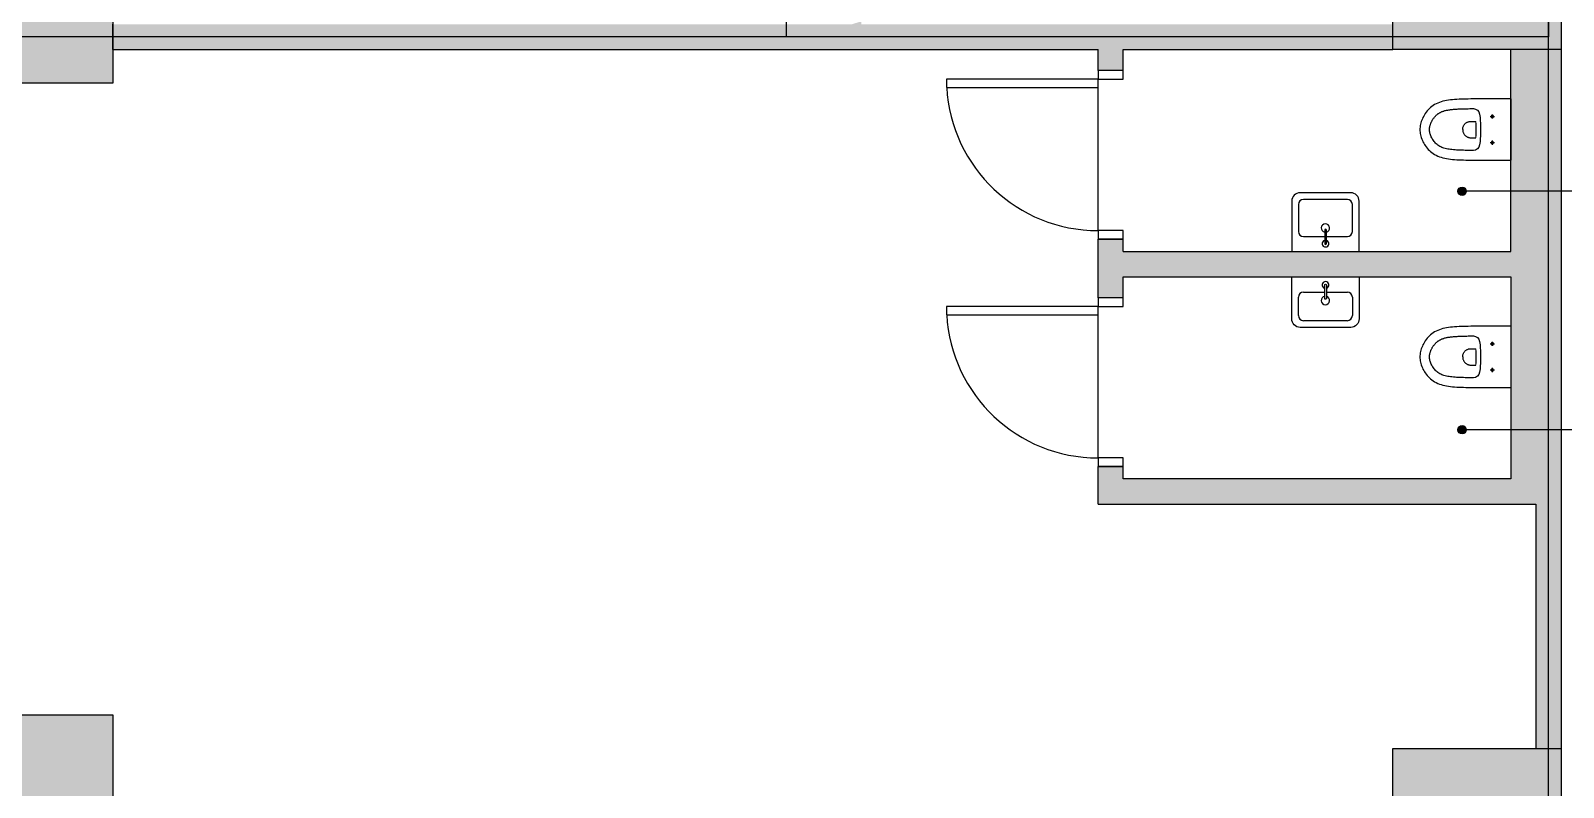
# Model space of a CAD drawing. Extents: x 259761 to 283296, y -701091 to -693683.
# Drawn here: x 260818 to 261728, y -699529 to -699079 of the extents above; entities that cross this region are included whole.
import ezdxf

# ---------------------------------------------------------------- set-up
doc = ezdxf.new("R2010")
doc.units = 0
doc.header["$MEASUREMENT"] = 0
doc.layers.get('0').update_dxf_attribs({"linetype": 'CONTINUOUS'})
doc.layers.add('A-DOOR', color=193, linetype='CONTINUOUS')
doc.layers.add('MKDU0', color=50, linetype='CONTINUOUS')

# ---------------------------------------------------------------- blocks, each defined once
blk = doc.blocks.new('KLOZET')
at = {"linetype": 'Continuous'}
for p, q in [((-14.81, 45.18), (-14.27, 46.03)), ((-14.27, 46.03), (-13.69, 46.84)), ((-13.69, 46.84), (-13.07, 47.6)), ((-13.07, 47.6), (-12.43, 48.31)), ((-12.43, 48.31), (-11.75, 48.97)), ((-11.75, 48.97), (-11.04, 49.6)), ((-11.04, 49.6), (-10.31, 50.18)), ((-10.31, 50.18), (-9.56, 50.72)), ((-9.56, 50.72), (-8.8, 51.22)), ((-8.8, 51.22), (-8.02, 51.67)), ((-8.02, 51.67), (-7.24, 52.08)), ((-6.99, 45.54), (-7.26, 45.33)), ((-7.24, 52.08), (-6.44, 52.46)), ((-6.71, 45.76), (-6.99, 45.54)), ((-6.42, 45.96), (-6.71, 45.76)), ((-6.44, 52.46), (-5.63, 52.79)), ((-6.13, 46.16), (-6.42, 45.96)), ((-5.82, 46.36), (-6.13, 46.16)), ((-5.51, 46.54), (-5.82, 46.36)), ((-5.63, 52.79), (-4.81, 53.09)), ((-5.2, 46.72), (-5.51, 46.54)), ((-4.89, 46.89), (-5.2, 46.72)), ((-4.57, 47.05), (-4.89, 46.89)), ((-4.81, 53.09), (-3.99, 53.34)), ((-4.25, 47.2), (-4.57, 47.05)), ((-3.93, 47.34), (-4.25, 47.2)), ((-3.99, 53.34), (-3.16, 53.55)), ((-3.6, 47.47), (-3.93, 47.34)), ((-3.28, 47.59), (-3.6, 47.47)), ((-2.97, 47.7), (-3.28, 47.59)), ((-3.16, 53.55), (-2.34, 53.71)), ((-2.65, 47.8), (-2.97, 47.7)), ((-2.35, 47.89), (-2.65, 47.8)), ((-2.06, 47.96), (-2.35, 47.89)), ((-2.34, 53.71), (-1.51, 53.83)), ((-1.77, 48.03), (-2.06, 47.96)), ((-1.5, 48.08), (-1.77, 48.03)), ((-1.51, 53.83), (-0.69, 53.89)), ((-1.23, 48.13), (-1.5, 48.08)), ((-0.97, 48.16), (-1.23, 48.13)), ((-0.71, 48.19), (-0.97, 48.16)), ((-0.47, 48.21), (-0.71, 48.19)), ((-0.69, 53.89), (0, 53.91)), ((-0.23, 48.22), (-0.47, 48.21)), ((0, 48.22), (-0.23, 48.22)), ((0, 53.91), (0.69, 53.89)), ((0.5, 48.21), (0, 48.22)), ((1.01, 48.16), (0.5, 48.21)), ((0.69, 53.89), (1.51, 53.83)), ((1.53, 48.07), (1.01, 48.16)), ((1.51, 53.83), (2.34, 53.71)), ((2.07, 47.96), (1.53, 48.07)), ((2.62, 47.81), (2.07, 47.96)), ((2.34, 53.71), (3.16, 53.55)), ((3.18, 47.63), (2.62, 47.81)), ((3.16, 53.55), (3.99, 53.34)), ((3.74, 47.42), (3.18, 47.63)), ((4.31, 47.17), (3.74, 47.42)), ((3.99, 53.34), (4.81, 53.09)), ((4.87, 46.9), (4.31, 47.17)), ((4.81, 53.09), (5.63, 52.79)), ((5.42, 46.6), (4.87, 46.9)), ((5.96, 46.27), (5.42, 46.6)), ((5.63, 52.79), (6.44, 52.46)), ((6.49, 45.92), (5.96, 46.27)), ((6.44, 52.46), (7.24, 52.08)), ((7.01, 45.53), (6.49, 45.92)), ((7.51, 45.12), (7.01, 45.53)), ((7.24, 52.08), (8.02, 51.67)), ((8.02, 51.67), (8.8, 51.22)), ((8.8, 51.22), (9.56, 50.72)), ((9.56, 50.72), (10.31, 50.18)), ((10.31, 50.18), (11.04, 49.6)), ((11.04, 49.6), (11.75, 48.97)), ((11.75, 48.97), (12.43, 48.31)), ((12.43, 48.31), (13.07, 47.6)), ((13.07, 47.6), (13.69, 46.84)), ((13.69, 46.84), (14.27, 46.03)), ((14.27, 46.03), (14.81, 45.18)), ((-17.61, 35.73), (-17.46, 36.91)), ((-17.46, 36.91), (-17.27, 38.06)), ((-17.27, 38.06), (-17.05, 39.19)), ((-17.05, 39.19), (-16.79, 40.28)), ((-16.79, 40.28), (-16.49, 41.34)), ((-16.49, 41.34), (-16.14, 42.36)), ((-16.14, 42.36), (-15.75, 43.34)), ((-15.75, 43.34), (-15.3, 44.28)), ((-15.3, 44.28), (-14.81, 45.18)), ((-11.69, 36.75), (-11.77, 36.22)), ((-11.61, 37.25), (-11.69, 36.75)), ((-11.52, 37.73), (-11.61, 37.25)), ((-11.42, 38.19), (-11.52, 37.73)), ((-11.32, 38.62), (-11.42, 38.19)), ((-11.22, 39.04), (-11.32, 38.62)), ((-11.11, 39.43), (-11.22, 39.04)), ((-10.99, 39.8), (-11.11, 39.43)), ((-10.87, 40.16), (-10.99, 39.8)), ((-10.75, 40.49), (-10.87, 40.16)), ((-10.63, 40.81), (-10.75, 40.49)), ((-10.5, 41.11), (-10.63, 40.81)), ((-10.36, 41.4), (-10.5, 41.11)), ((-10.22, 41.69), (-10.36, 41.4)), ((-10.08, 41.96), (-10.22, 41.69)), ((-9.93, 42.23), (-10.08, 41.96)), ((-9.77, 42.49), (-9.93, 42.23)), ((-9.61, 42.75), (-9.77, 42.49)), ((-9.44, 43), (-9.61, 42.75)), ((-9.26, 43.24), (-9.44, 43)), ((-9.08, 43.48), (-9.26, 43.24)), ((-8.88, 43.72), (-9.08, 43.48)), ((-8.68, 43.96), (-8.88, 43.72)), ((-8.47, 44.19), (-8.68, 43.96)), ((-8.25, 44.43), (-8.47, 44.19)), ((-8.02, 44.66), (-8.25, 44.43)), ((-7.78, 44.88), (-8.02, 44.66)), ((-7.53, 45.11), (-7.78, 44.88)), ((-7.26, 45.33), (-7.53, 45.11)), ((7.99, 44.68), (7.51, 45.12)), ((8.44, 44.22), (7.99, 44.68)), ((8.87, 43.74), (8.44, 44.22)), ((9.27, 43.23), (8.87, 43.74)), ((9.64, 42.7), (9.27, 43.23)), ((9.98, 42.14), (9.64, 42.7)), ((10.29, 41.55), (9.98, 42.14)), ((10.57, 40.94), (10.29, 41.55)), ((10.82, 40.29), (10.57, 40.94)), ((11.05, 39.61), (10.82, 40.29)), ((11.25, 38.9), (11.05, 39.61)), ((11.43, 38.16), (11.25, 38.9)), ((11.58, 37.39), (11.43, 38.16)), ((11.72, 36.58), (11.58, 37.39)), ((11.84, 35.74), (11.72, 36.58)), ((14.81, 45.18), (15.3, 44.28)), ((15.3, 44.28), (15.75, 43.34)), ((15.75, 43.34), (16.14, 42.36)), ((16.14, 42.36), (16.49, 41.34)), ((16.49, 41.34), (16.79, 40.28)), ((16.79, 40.28), (17.05, 39.19)), ((17.05, 39.19), (17.27, 38.06)), ((17.27, 38.06), (17.46, 36.91)), ((17.46, 36.91), (17.61, 35.73)), ((-18.11, 26.6), (-18.08, 28)), ((-18.08, 28), (-18.03, 29.37)), ((-18.03, 29.37), (-17.98, 30.7)), ((-17.98, 30.7), (-17.91, 32)), ((-17.91, 32), (-17.83, 33.28)), ((-17.83, 33.28), (-17.73, 34.52)), ((-17.73, 34.52), (-17.61, 35.73)), ((-12.35, 27.92), (-12.37, 27.04)), ((-12.32, 28.77), (-12.35, 27.92)), ((-12.29, 29.59), (-12.32, 28.77)), ((-12.26, 30.38), (-12.29, 29.59)), ((-12.23, 31.13), (-12.26, 30.38)), ((-12.19, 31.86), (-12.23, 31.13)), ((-12.14, 32.56), (-12.19, 31.86)), ((-12.09, 33.24), (-12.14, 32.56)), ((-12.04, 33.89), (-12.09, 33.24)), ((-11.98, 34.51), (-12.04, 33.89)), ((-11.92, 35.1), (-11.98, 34.51)), ((-11.85, 35.68), (-11.92, 35.1)), ((-11.77, 36.22), (-11.85, 35.68)), ((-3.06, 27.44), (-3.31, 27.23)), ((-2.8, 27.64), (-3.06, 27.44)), ((-2.52, 27.82), (-2.8, 27.64)), ((-2.23, 27.98), (-2.52, 27.82)), ((-1.93, 28.12), (-2.23, 27.98)), ((-1.63, 28.24), (-1.93, 28.12)), ((-1.31, 28.35), (-1.63, 28.24)), ((-0.99, 28.42), (-1.31, 28.35)), ((-0.66, 28.48), (-0.99, 28.42)), ((-0.33, 28.51), (-0.66, 28.48)), ((0, 28.52), (-0.33, 28.51)), ((0, 28.52), (0.33, 28.51)), ((0.33, 28.51), (0.66, 28.48)), ((0.66, 28.48), (0.99, 28.42)), ((0.99, 28.42), (1.31, 28.34)), ((1.31, 28.34), (1.63, 28.24)), ((1.63, 28.24), (1.94, 28.12)), ((1.94, 28.12), (2.24, 27.98)), ((2.24, 27.98), (2.53, 27.82)), ((2.53, 27.82), (2.8, 27.64)), ((2.8, 27.64), (3.07, 27.44)), ((3.07, 27.44), (3.31, 27.22)), ((11.94, 34.87), (11.84, 35.74)), ((12.03, 33.98), (11.94, 34.87)), ((12.11, 33.06), (12.03, 33.98)), ((12.17, 32.12), (12.11, 33.06)), ((12.23, 31.16), (12.17, 32.12)), ((12.27, 30.19), (12.23, 31.16)), ((12.31, 29.17), (12.27, 30.19)), ((12.34, 28.11), (12.31, 29.17)), ((12.37, 27.02), (12.34, 28.11)), ((17.61, 35.73), (17.73, 34.52)), ((17.73, 34.52), (17.83, 33.28)), ((17.83, 33.28), (17.91, 32)), ((17.91, 32), (17.98, 30.7)), ((17.98, 30.7), (18.03, 29.37)), ((18.03, 29.37), (18.08, 28)), ((18.08, 28), (18.11, 26.6)), ((-18.21, 17.38), (-18.19, 20.63)), ((-18.19, 20.63), (-18.17, 22.18)), ((-18.17, 22.18), (-18.16, 23.7)), ((-18.16, 23.7), (-18.14, 25.17)), ((-18.14, 25.17), (-18.11, 26.6)), ((-12.43, 23.21), (-12.44, 22.17)), ((-12.42, 24.22), (-12.43, 23.21)), ((-12.4, 25.19), (-12.42, 24.22)), ((-12.39, 26.14), (-12.4, 25.19)), ((-12.37, 27.04), (-12.39, 26.14)), ((-9.17, 18.44), (-8.15, 18.32)), ((-8.15, 18.32), (-7.14, 18.22)), ((-7.14, 18.22), (-6.12, 18.13)), ((-4.86, 23.9), (-4.87, 23.51)), ((-4.87, 23.51), (-4.85, 20.77)), ((-4.83, 24.28), (-4.86, 23.9)), ((-4.77, 24.65), (-4.83, 24.28)), ((-4.68, 24.99), (-4.77, 24.65)), ((-4.57, 25.33), (-4.68, 24.99)), ((-4.44, 25.64), (-4.57, 25.33)), ((-4.3, 25.94), (-4.44, 25.64)), ((-4.13, 26.23), (-4.3, 25.94)), ((-3.95, 26.5), (-4.13, 26.23)), ((-3.75, 26.76), (-3.95, 26.5)), ((-3.85, 20.77), (-2.1, 20.76)), ((-3.54, 27), (-3.75, 26.76)), ((-3.31, 27.23), (-3.54, 27)), ((-2.1, 20.76), (-0.41, 20.76)), ((-0.41, 20.76), (1.67, 20.76)), ((1.67, 20.76), (3.41, 20.76)), ((3.31, 27.22), (3.55, 26.99)), ((3.41, 20.76), (3.85, 20.77)), ((3.55, 26.99), (3.76, 26.75)), ((3.76, 26.75), (3.96, 26.49)), ((3.96, 26.49), (4.14, 26.21)), ((4.14, 26.21), (4.31, 25.92)), ((4.31, 25.92), (4.45, 25.62)), ((4.45, 25.62), (4.58, 25.3)), ((4.58, 25.3), (4.69, 24.97)), ((4.69, 24.97), (4.77, 24.62)), ((4.77, 24.62), (4.83, 24.26)), ((4.83, 24.26), (4.86, 23.88)), ((4.87, 23.49), (4.85, 20.77)), ((4.86, 23.88), (4.87, 23.49)), ((6.12, 18.13), (7.14, 18.22)), ((7.14, 18.22), (8.15, 18.32)), ((8.15, 18.32), (9.17, 18.44)), ((12.39, 25.87), (12.37, 27.02)), ((12.41, 24.68), (12.39, 25.87)), ((12.43, 23.45), (12.41, 24.68)), ((12.44, 22.17), (12.43, 23.45)), ((18.11, 26.6), (18.14, 25.17)), ((18.14, 25.17), (18.16, 23.7)), ((18.16, 23.7), (18.17, 22.18)), ((18.17, 22.18), (18.19, 20.63)), ((18.19, 20.63), (18.21, 17.38)), ((-18.25, 0), (-18.23, 12.14)), ((-18.23, 12.14), (-18.21, 17.38)), ((-6.12, 18.13), (-5.1, 18.05)), ((-5.1, 18.05), (-4.08, 17.99)), ((-4.08, 17.99), (-3.06, 17.94)), ((-3.06, 17.94), (-2.04, 17.9)), ((-2.04, 17.9), (-1.02, 17.88)), ((-1.02, 17.88), (0, 17.88)), ((0, 17.88), (1.02, 17.88)), ((1.02, 17.88), (2.04, 17.9)), ((2.04, 17.9), (3.06, 17.94)), ((3.06, 17.94), (4.08, 17.99)), ((4.08, 17.99), (5.1, 18.05)), ((5.1, 18.05), (6.12, 18.13)), ((18.21, 17.38), (18.22, 13.94)), ((18.22, 13.94), (18.25, 0)), ((-18.25, 0), (18.25, 0))]:
    blk.add_line(p, q, dxfattribs=at)
at = {"lineweight": 0}
for p, q in [((-3.85, 20.77), (-4.85, 20.77)), ((3.85, 20.77), (4.85, 20.77))]:
    blk.add_line(p, q, dxfattribs=at)
at = {"ltscale": 3}
for p, q in [((-6.47, 10.9), (-9.03, 10.9)), ((-7.75, 12.18), (-7.75, 9.62)), ((9.03, 10.9), (6.47, 10.9)), ((7.75, 12.18), (7.75, 9.62))]:
    blk.add_line(p, q, dxfattribs=at)
at = {"linetype": 'Continuous'}
for centre in [(-7.75, 10.9), (7.75, 10.9)]:
    blk.add_circle(centre, 0.75, dxfattribs=at)
for centre, start, end in [((-8.71, 22.13), 179.50209, 262.9898), ((8.71, 22.13), 277.00954, 0.5028)]:
    blk.add_arc(centre, 3.72, start, end, dxfattribs=at)
blk = doc.blocks.new('KAPI_100')
at = {"layer": 'A-DOOR'}
blk.add_line((5, 15), (95, 15), dxfattribs=at)
blk.add_lwpolyline([(95, 15), (95, 105), (90, 105), (90, 15)], dxfattribs=at)
for points in [[(0, 0), (5, 0), (5, 15), (0, 15)], [(95, 0), (100, 0), (100, 15), (95, 15)]]:
    blk.add_lwpolyline(points, close=True, dxfattribs=at)
blk.add_arc((95, 15), 90, 93.18474, 180, dxfattribs=at)

msp = doc.modelspace()

# ---------------------------------------------------------------- hatches: boundary and pattern name
at = {"layer": 'MKDU0', "ltscale": 0.03}
h = msp.add_hatch(dxfattribs=at)
h.set_pattern_fill('ANSI33', color=8)
h.set_pattern_definition([(45, (256351.424, -695852.415), (-4.490128, 4.490128), []), (45, (256355.914, -695852.415), (-4.490128, 4.490128), [3.175, -1.5875])])
h.paths.add_polyline_path([(260866.61, -698635.38), (260806.61, -698635.38), (260806.61, -698535.38), (260866.61, -698535.38)])
h.paths.add_polyline_path([(259946.61, -698615.38), (259946.61, -698555.38), (260046.61, -698555.38), (260046.61, -698615.38)])
h.paths.add_polyline_path([(261626.61, -698615.38), (261626.61, -698555.38), (261726.61, -698555.38), (261726.61, -698615.38)])
h.paths.add_polyline_path([(260866.61, -699585.38), (260806.61, -699585.38), (260806.61, -699485.38), (260866.61, -699485.38)])
h.paths.add_polyline_path([(260866.61, -699110.38), (260806.61, -699110.38), (260806.61, -699010.38), (260866.61, -699010.38)])
h.paths.add_polyline_path([(260866.61, -697685.38), (260806.61, -697685.38), (260806.61, -697585.38), (260866.61, -697585.38)])
h.paths.add_polyline_path([(260866.61, -697210.38), (260806.61, -697210.38), (260806.61, -697110.38), (260866.61, -697110.38)])
h.paths.add_polyline_path([(260866.61, -696735.38), (260806.61, -696735.38), (260806.61, -696635.38), (260866.61, -696635.38)])
h.paths.add_polyline_path([(260866.61, -695785.38), (260806.61, -695785.38), (260806.61, -695685.38), (260866.61, -695685.38)])
h.paths.add_polyline_path([(260866.61, -695310.38), (260806.61, -695310.38), (260806.61, -695210.38), (260866.61, -695210.38)])
h.paths.add_polyline_path([(260866.61, -694835.38), (260806.61, -694835.38), (260806.61, -694735.38), (260866.61, -694735.38)])
h.paths.add_polyline_path([(259946.61, -700055.38), (259946.61, -699995.38), (260046.61, -699995.38), (260046.61, -700055.38)])
h.paths.add_polyline_path([(260786.61, -700055.38), (260786.61, -699995.38), (260886.61, -699995.38), (260886.61, -700055.38)])
h.paths.add_polyline_path([(261626.61, -700055.38), (261626.61, -699995.38), (261726.61, -699995.38), (261726.61, -700055.38)])
h.paths.add_polyline_path([(259946.61, -699565.38), (259946.61, -699505.38), (260046.61, -699505.38), (260046.61, -699565.38)])
h.paths.add_polyline_path([(261626.61, -699565.38), (261626.61, -699505.38), (261726.61, -699505.38), (261726.61, -699565.38)])
h.paths.add_polyline_path([(259946.61, -699090.38), (259946.61, -699030.38), (260046.61, -699030.38), (260046.61, -699090.38)])
h.paths.add_polyline_path([(261626.61, -699090.38), (261626.61, -699030.38), (261726.61, -699030.38), (261726.61, -699090.38)])
h.paths.add_polyline_path([(259946.61, -698140.38), (259946.61, -698080.38), (260046.61, -698080.38), (260046.61, -698140.38)])
h.paths.add_polyline_path([(260786.61, -698140.38), (260786.61, -698080.38), (260886.61, -698080.38), (260886.61, -698140.38)])
h.paths.add_polyline_path([(261626.61, -698140.38), (261626.61, -698080.38), (261726.61, -698080.38), (261726.61, -698140.38)])
h.paths.add_polyline_path([(259946.61, -697665.38), (259946.61, -697605.38), (260046.61, -697605.38), (260046.61, -697665.38)])
h.paths.add_polyline_path([(261626.61, -697665.38), (261626.61, -697605.38), (261726.61, -697605.38), (261726.61, -697665.38)])
h.paths.add_polyline_path([(259946.61, -697190.38), (259946.61, -697130.38), (260046.61, -697130.38), (260046.61, -697190.38)])
h.paths.add_polyline_path([(261626.61, -697190.38), (261626.61, -697130.38), (261726.61, -697130.38), (261726.61, -697190.38)])
h.paths.add_polyline_path([(259946.61, -696715.38), (259946.61, -696655.38), (260046.61, -696655.38), (260046.61, -696715.38)])
h.paths.add_polyline_path([(261626.61, -696715.38), (261626.61, -696655.38), (261726.61, -696655.38), (261726.61, -696715.38)])
h.paths.add_polyline_path([(259946.61, -696240.38), (259946.61, -696180.38), (260046.61, -696180.38), (260046.61, -696240.38)])
h.paths.add_polyline_path([(260786.61, -696240.38), (260786.61, -696180.38), (260886.61, -696180.38), (260886.61, -696240.38)])
h.paths.add_polyline_path([(261626.61, -696240.38), (261626.61, -696180.38), (261726.61, -696180.38), (261726.61, -696240.38)])
h.paths.add_polyline_path([(259946.61, -695765.38), (259946.61, -695705.38), (260046.61, -695705.38), (260046.61, -695765.38)])
h.paths.add_polyline_path([(261626.61, -695765.38), (261626.61, -695705.38), (261726.61, -695705.38), (261726.61, -695765.38)])
h.paths.add_polyline_path([(259946.61, -695290.38), (259946.61, -695230.38), (260046.61, -695230.38), (260046.61, -695290.38)])
h.paths.add_polyline_path([(261626.61, -695290.38), (261626.61, -695230.38), (261726.61, -695230.38), (261726.61, -695290.38)])
h.paths.add_polyline_path([(259946.61, -694815.38), (259946.61, -694755.38), (260046.61, -694755.38), (260046.61, -694815.38)])
h.paths.add_polyline_path([(261626.61, -694815.38), (261626.61, -694755.38), (261726.61, -694755.38), (261726.61, -694815.38)])
h.paths.add_polyline_path([(259946.61, -694325.38), (259946.61, -694265.38), (260046.61, -694265.38), (260046.61, -694325.38)])
h.paths.add_polyline_path([(260786.61, -694325.38), (260786.61, -694265.38), (260886.61, -694265.38), (260886.61, -694325.38)])
h.paths.add_polyline_path([(261626.61, -694325.38), (261626.61, -694265.38), (261726.61, -694265.38), (261726.61, -694325.38)])
h = msp.add_hatch(dxfattribs=at)
h.set_pattern_fill('DASH', color=8)
h.set_pattern_definition([(0, (256351.4238, -647212.943), (3.175, 3.175), [3.175, -3.175])])
edge = h.paths.add_edge_path()
edge.add_spline(control_points=[(261409.15, -699075.38), (261409.15, -699075.38), (261409.15, -699075.39), (261409.15, -699075.39)], knot_values=[0.399984, 0.399984, 0.399984, 0.399984, 0.4, 0.4, 0.4, 0.4], degree=3, periodic=0)
edge.add_spline(control_points=[(261409.15, -699075.39), (261409.15, -699075.39), (261409.15, -699075.39), (261390.52, -699075.39), (261390.52, -699075.39)], knot_values=[0.4, 0.4, 0.4, 0.4, 0.45, 0.5, 0.5, 0.5, 0.5], degree=3, periodic=0)
edge.add_spline(control_points=[(261390.52, -699075.39), (261390.52, -699075.39), (261390.52, -699075.39), (261371.9, -699075.39), (261371.9, -699075.39), (261371.9, -699075.39), (261371.9, -699075.39), (261371.9, -699075.38)], knot_values=[0.500001, 0.500001, 0.500001, 0.500001, 0.55, 0.6, 0.6, 0.6, 0.601286, 0.601286, 0.601286, 0.601286], degree=3, periodic=0)
edge.add_line((261374.19, -699075.39), (261310.97, -699075.39))
edge.add_spline(control_points=[(261302.55, -699075.38), (261302.55, -699075.4), (261302.55, -699075.41), (261302.55, -699075.41), (261302.55, -699075.41), (261310.97, -699075.41), (261310.97, -699075.41), (261310.97, -699075.41), (261310.97, -699075.41), (261310.97, -699073.66), (261310.97, -699073.66), (261310.97, -699073.66)], knot_values=[0.66667, 0.66667, 0.66667, 0.66667, 0.678686, 0.678686, 0.678686, 0.762019, 0.845353, 0.845353, 0.845353, 0.928686, 1.012016, 1.012016, 1.012016, 1.012016], degree=3, periodic=0)
edge.add_line((261305.29, -699075.41), (261228.41, -699075.4))
edge.add_spline(control_points=[(261230.67, -699075.38), (261230.67, -699075.4), (261230.67, -699075.41), (261230.67, -699075.41), (261230.67, -699075.41), (261222.25, -699075.41), (261222.25, -699075.41), (261222.25, -699075.41), (261222.25, -699075.41), (261222.25, -699073.66), (261222.25, -699073.66), (261222.25, -699073.66)], knot_values=[0.66667, 0.66667, 0.66667, 0.66667, 0.678686, 0.678686, 0.678686, 0.762019, 0.845353, 0.845353, 0.845353, 0.928686, 1.012016, 1.012016, 1.012016, 1.012016], degree=3, periodic=0)
edge.add_line((261222.26, -699075.41), (260866.61, -699075.38))
edge.add_line((260866.61, -699075.38), (260866.61, -699090.38))
edge.add_line((260866.61, -699090.38), (261451.61, -699090.38))
edge.add_line((261451.61, -699090.38), (261451.61, -699102.88))
edge.add_line((261451.61, -699102.88), (261466.61, -699102.88))
edge.add_line((261466.61, -699102.88), (261466.61, -699090.38))
edge.add_line((261466.61, -699090.38), (261626.61, -699090.38))
edge.add_line((261626.61, -699090.38), (261626.61, -699075.38))
edge.add_line((261626.61, -699075.38), (261409.15, -699075.38))
h = msp.add_hatch(dxfattribs=at)
h.set_pattern_fill('DASH', color=8)
h.set_pattern_definition([(0, (256351.4238, -647217.943), (3.175, 3.175), [3.175, -3.175])])
h.paths.add_polyline_path([(261726.61, -699090.38), (261696.61, -699090.38), (261696.61, -699210.38), (261466.61, -699210.38), (261466.61, -699202.88), (261451.61, -699202.88), (261451.61, -699237.88), (261466.61, -699237.88), (261466.61, -699225.38), (261696.61, -699225.38), (261696.61, -699345.38), (261466.61, -699345.38), (261466.61, -699337.88), (261451.61, -699337.88), (261451.61, -699360.38), (261711.61, -699360.38), (261711.61, -699510.38), (261726.61, -699510.38), (261726.61, -699355.38)])
h = msp.add_hatch(color=8, dxfattribs=at)
h.dxf.hatch_style = 1
edge = h.paths.add_edge_path()
edge.add_arc((261667.75, -699174.51), 2.5, 180, 540)
h = msp.add_hatch(color=8, dxfattribs=at)
h.dxf.hatch_style = 1
edge = h.paths.add_edge_path()
edge.add_arc((261667.75, -699316.16), 2.5, 180, 540)

# ---------------------------------------------------------------- linework, layer by layer
at = {"layer": 'MKDU0', "color": 8, "ltscale": 0.03}
for p, q in [((260866.61, -699090.38), (260866.61, -699075.38)), ((261626.61, -699090.38), (261626.61, -699075.38)), ((260866.61, -699090.38), (261451.61, -699090.38)), ((261451.61, -699102.88), (261451.61, -699090.38)), ((261466.61, -699090.38), (261626.61, -699090.38)), ((261466.61, -699102.88), (261466.61, -699090.38)), ((261696.61, -699210.38), (261696.61, -699090.38)), ((261726.61, -699090.38), (261726.61, -699360.38)), ((261466.61, -699102.88), (261451.61, -699102.88)), ((261599.61, -699179.38), (261573.61, -699179.38)), ((261570.61, -699182.38), (261570.61, -699198.38)), ((261602.61, -699198.38), (261602.61, -699182.38)), ((261451.61, -699237.88), (261451.61, -699202.88)), ((261466.61, -699202.88), (261451.61, -699202.88)), ((261466.61, -699210.38), (261466.61, -699202.88)), ((261573.61, -699201.38), (261586.17, -699201.38)), ((261587.17, -699201.38), (261599.61, -699201.38)), ((261466.61, -699210.38), (261696.61, -699210.38)), ((261466.61, -699237.88), (261466.61, -699225.38)), ((261573.61, -699234.38), (261586.17, -699234.38)), ((261587.17, -699234.38), (261599.61, -699234.38)), ((261466.61, -699237.88), (261451.61, -699237.88)), ((261570.61, -699248.38), (261570.61, -699237.38)), ((261602.61, -699237.38), (261602.61, -699248.38)), ((261599.61, -699251.38), (261573.61, -699251.38)), ((261451.61, -699360.38), (261451.61, -699337.88)), ((261466.61, -699337.88), (261451.61, -699337.88)), ((261466.61, -699345.38), (261466.61, -699337.88))]:
    msp.add_line(p, q, dxfattribs=at)
for points in [[(261719.11, -700065.38), (261719.11, -698155.38), (279841.61, -698155.38), (279841.61, -698592.88), (272886.61, -698592.88), (272886.36, -700065.38), (272624.11, -700065.38), (272624.11, -698592.88), (267186.61, -698592.88), (267186.61, -700065.38), (265386.61, -700065.38), (265386.61, -698592.88), (262086.61, -698592.88), (262086.61, -700065.38)], [(261719.11, -699082.88), (261266.61, -699082.88), (261266.61, -698297.88), (261719.11, -698297.88)], [(260866.61, -699110.38), (260806.61, -699110.38), (260806.61, -699010.38), (260866.61, -699010.38)], [(261626.61, -699090.38), (261626.61, -699030.38), (261726.61, -699030.38), (261726.61, -699090.38)], [(259936.61, -700065.38), (261719.11, -700065.38), (261719.11, -699082.88), (259936.61, -699082.88)], [(260866.61, -699585.38), (260806.61, -699585.38), (260806.61, -699485.38), (260866.61, -699485.38)], [(261626.61, -699565.38), (261626.61, -699505.38), (261726.61, -699505.38), (261726.61, -699565.38)]]:
    msp.add_lwpolyline(points, close=True, dxfattribs=at)
for points in [[(261606.61, -699210.38), (261606.61, -699180.38, 0.414214), (261601.61, -699175.38), (261571.61, -699175.38, 0.414214), (261566.61, -699180.38), (261566.61, -699210.38)], [(261587.17, -699205.61), (261587.17, -699197.61, 1), (261586.17, -699197.61), (261586.17, -699205.61, 1)], [(261606.61, -699225.38), (261606.61, -699250.38, -0.414214), (261601.61, -699255.38), (261571.61, -699255.38, -0.414214), (261566.61, -699250.38), (261566.61, -699225.38)], [(261587.17, -699230.16), (261587.17, -699238.16, -1), (261586.17, -699238.16), (261586.17, -699230.16, -1)]]:
    msp.add_lwpolyline(points, format="xyb", close=True, dxfattribs=at)
for points in [[(261819.02, -699174.51), (261670.25, -699174.51)], [(261466.61, -699225.38), (261696.61, -699225.38), (261696.61, -699345.38), (261466.61, -699345.38)], [(261819.02, -699316.16), (261670.25, -699316.16)], [(261451.61, -699360.38), (261711.61, -699360.38), (261711.61, -699505.38)], [(261726.61, -699360.38), (261726.61, -699505.38)]]:
    msp.add_lwpolyline(points, dxfattribs=at)
for centre in [(261667.75, -699174.51), (261667.75, -699316.16)]:
    msp.add_circle(centre, 2.5, dxfattribs=at)
for centre, radius, start, end in [((261573.61, -699182.38), 3, 90, 180), ((261599.61, -699182.38), 3, 0, 90), ((261573.61, -699198.38), 3, 180, 270), ((261586.61, -699196.38), 2.5, 283.01407, 259.93241), ((261599.61, -699198.38), 3, 270, 0), ((261586.67, -699205.61), 2, 104.47751, 75.52249), ((261573.61, -699237.38), 3, 90, 180), ((261586.67, -699230.16), 2, 284.47751, 255.52249), ((261599.61, -699237.38), 3, 0, 90), ((261586.61, -699239.38), 2.5, 100.06759, 76.98593), ((261573.61, -699248.38), 3, 180, 270), ((261599.61, -699248.38), 3, 270, 0)]:
    msp.add_arc(centre, radius, start, end, dxfattribs=at)

# ---------------------------------------------------------------- block references
at = {"layer": 'MKDU0', "color": 8, "ltscale": 0.03, "rotation": 90.00000000000001}
for p in [(261466.61, -699202.88), (261466.61, -699337.88)]:
    msp.add_blockref('KAPI_100', p, dxfattribs=at)
at = {"layer": 'MKDU0', "color": 8, "ltscale": 0.03, "xscale": -1, "rotation": 90}
for p in [(261696.61, -699137.88), (261696.61, -699272.88)]:
    msp.add_blockref('KLOZET', p, dxfattribs=at)

doc.saveas('drawing.dxf')
